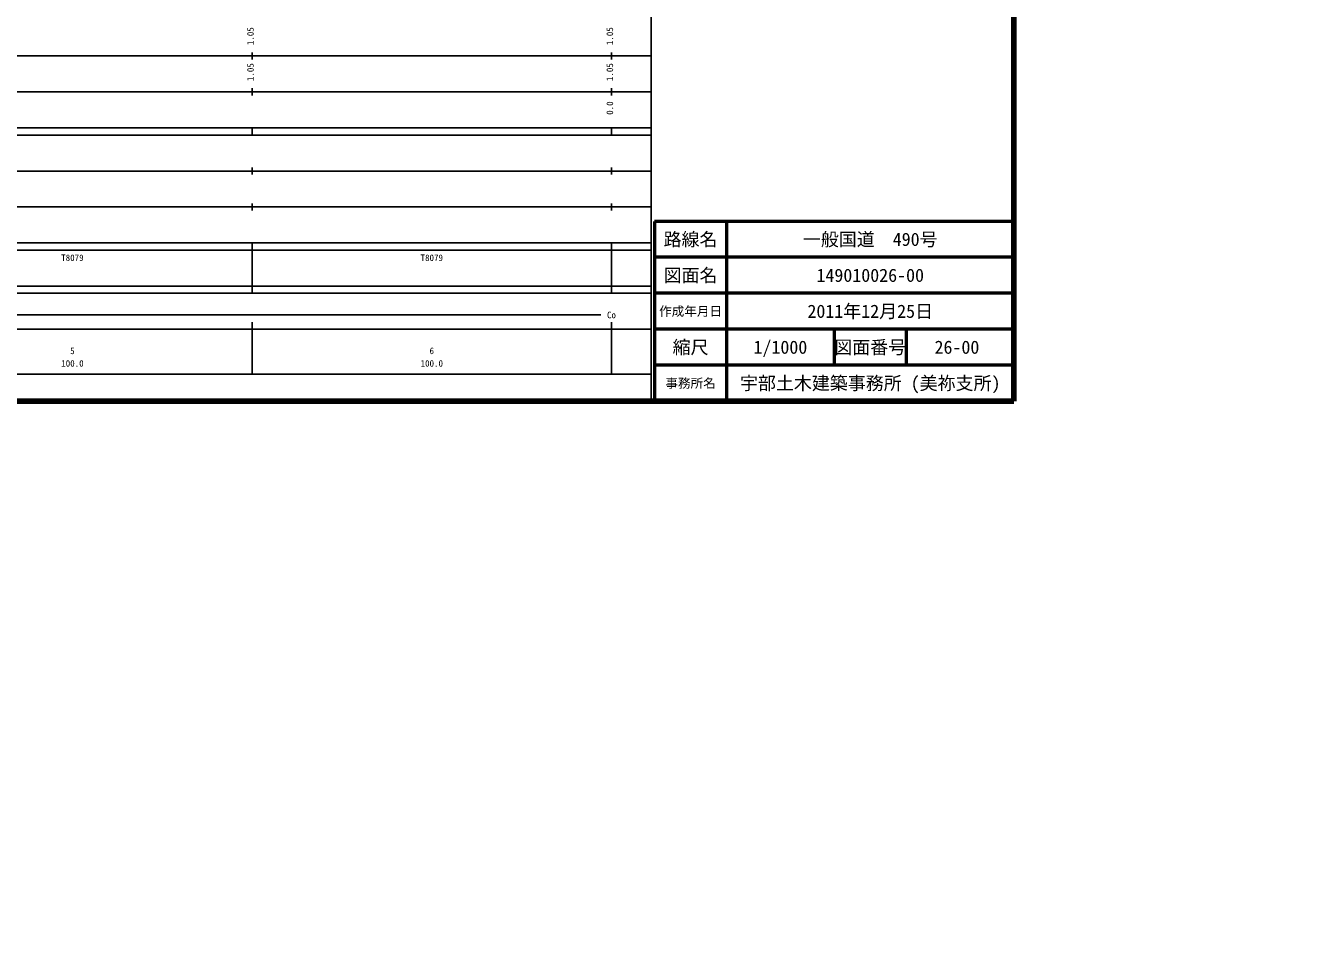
# Model space of a CAD drawing. Units: millimetres, scale not verified. Extents: x -377078869 to 1764138, y -966196011 to 380000.
# Drawn here: x 404977 to 761638, y -128839 to 124422 of the extents above; entities that cross this region are included whole.
import ezdxf
from ezdxf.enums import TextEntityAlignment as Align

# ---------------------------------------------------------------- set-up
doc = ezdxf.new("R2010")
doc.units = ezdxf.units.MM
doc.header["$LTSCALE"] = 1000
for name, color, linetype, lineweight in [('M-BGD', 7, 'Continuous', 25), ('M-TTL', 2, 'Continuous', 140), ('M-TTL-BAND', 7, 'Continuous', 25), ('M-TTL-FRAM', 2, 'Continuous', 50), ('M-TTL-LINE', 7, 'Continuous', 50)]:
    doc.layers.add(name, color=color, linetype=linetype, lineweight=lineweight)
doc.layers.add('M-TTL-TXT', color=7, linetype='Continuous')
doc.styles.add('ＭＳ ゴシック', font='')
doc.styles.get('ＭＳ ゴシック').set_extended_font_data('MS Gothic')

msp = doc.modelspace()

# ---------------------------------------------------------------- linework, layer by layer
at = {"layer": 'M-BGD'}
msp.add_arc((-240862, -1685711), 2005000, 81.08185, 81.08185, dxfattribs=at)
at = {"layer": 'M-TTL'}
for p, q in [((680000, 20000), (680000, 380000)), ((40000, 20000), (680000, 20000))]:
    msp.add_line(p, q, dxfattribs=at)
at = {"layer": 'M-TTL-BAND'}
for p, q in [((579000, 20000), (579000, 370000)), ((52000, 116000), (579000, 116000)), ((468000, 115000), (468000, 117000)), ((568000, 115000), (568000, 117000)), ((468000, 105000), (468000, 107000)), ((568000, 105000), (568000, 107000)), ((46000, 106000), (579000, 106000)), ((40000, 96000), (579000, 96000)), ((40000, 94000), (579000, 94000)), ((468000, 94000), (468000, 96000)), ((568000, 94000), (568000, 96000)), ((49000, 84000), (579000, 84000)), ((468000, 83000), (468000, 85000)), ((568000, 83000), (568000, 85000)), ((468000, 73000), (468000, 75000)), ((568000, 73000), (568000, 75000)), ((40000, 74000), (579000, 74000)), ((40000, 64000), (579000, 64000)), ((40000, 62000), (579000, 62000)), ((468000, 62000), (468000, 64000)), ((468000, 52000), (468000, 62000)), ((468000, 52000), (468000, 62000)), ((568000, 62000), (568000, 64000)), ((568000, 52000), (568000, 62000)), ((40000, 52000), (579000, 52000)), ((40000, 50000), (579000, 50000)), ((468000, 50000), (468000, 52000)), ((568000, 50000), (568000, 52000)), ((275500, 44000), (565000, 44000)), ((40000, 40000), (579000, 40000)), ((468000, 27500), (468000, 42000)), ((568000, 27500), (568000, 42000)), ((68000, 27500), (579000, 27500))]:
    msp.add_line(p, q, dxfattribs=at)
at = {"layer": 'M-TTL-FRAM'}
for p, q in [((680000, 70000), (580000, 70000)), ((580000, 70000), (580000, 20000))]:
    msp.add_line(p, q, dxfattribs=at)
at = {"layer": 'M-TTL-LINE'}
for p, q in [((600000, 70000), (600000, 20000)), ((680000, 60000), (580000, 60000)), ((680000, 50000), (580000, 50000)), ((680000, 40000), (580000, 40000)), ((630000, 40000), (630000, 30000)), ((650000, 40000), (650000, 30000)), ((680000, 30000), (580000, 30000))]:
    msp.add_line(p, q, dxfattribs=at)

# ---------------------------------------------------------------- texts
at = {"layer": 'M-TTL-BAND', "style": 'ＭＳ ゴシック'}
for s, p in [('1.05', (469000, 121500)), ('1.05', (569000, 121500)), ('1.05', (469000, 111500)), ('1.05', (569000, 111500)), ('0.0', (569000, 101500))]:
    msp.add_text(s, height=1833, rotation=90, dxfattribs=at).set_placement(p, align=Align.BOTTOM_CENTER)
for p in [(414875, 58405), (514875, 58405)]:
    msp.add_text('T8079', height=1833, dxfattribs=at).set_placement(p, align=Align.BOTTOM_LEFT)
for s, p in [('Co', (568000, 42500)), ('5', (418000, 32523)), ('6', (518000, 32523)), ('100.0', (418000, 29033)), ('100.0', (518000, 29033))]:
    msp.add_text(s, height=1833, dxfattribs=at).set_placement(p, align=Align.BOTTOM_CENTER)
at = {"layer": 'M-TTL-TXT', "style": 'ＭＳ ゴシック'}
for s, height, p in [('路線名', 3666, (590000, 65000)), ('路線名', 3666, (590000, 65000)), ('一般国道\u3000490号', 3666, (640000, 65000)), ('図面名', 3666, (590000, 55000)), ('図面名', 3666, (590000, 55000)), ('149010026-00', 3666, (640000, 55000)), ('作成年月日', 2566, (590000, 45000)), ('作成年月日', 2566, (590000, 45000)), ('2011年12月25日', 3666, (640000, 45000)), ('縮尺', 3666, (590000, 35000)), ('縮尺', 3666, (590000, 35000)), ('1/1000', 3666, (615000, 35000)), ('図面番号', 3666, (640000, 35000)), ('図面番号', 3666, (640000, 35000)), ('26-00', 3666, (664125, 35000)), ('事務所名', 2566, (590000, 25000)), ('事務所名', 2566, (590000, 25000)), ('宇部土木建築事務所 (美祢支所)', 3666, (640000, 25000))]:
    msp.add_text(s, height=height, dxfattribs=at).set_placement(p, align=Align.MIDDLE_CENTER)

doc.saveas('drawing.dxf')
